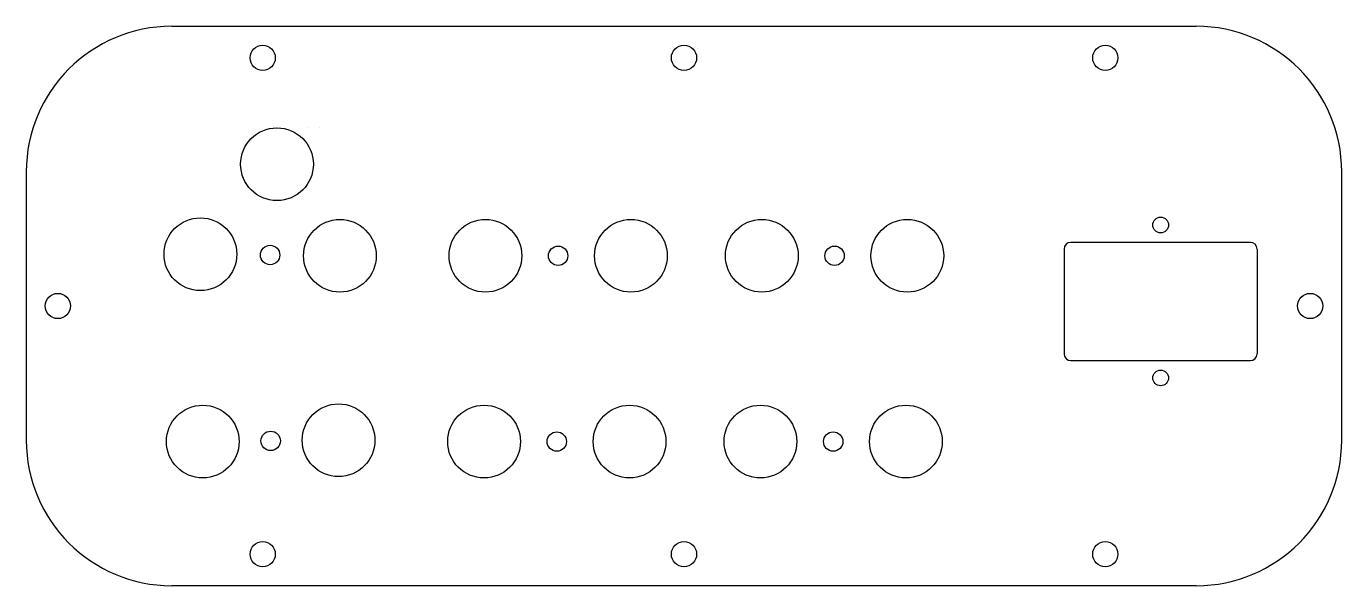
# Model space of a CAD drawing. Extents: x -1.1 to 12.5, y -1.6 to 4.1.
import ezdxf

# ---------------------------------------------------------------- set-up
doc = ezdxf.new("R2010")
doc.units = 0

msp = doc.modelspace()

# ---------------------------------------------------------------- linework, layer by layer
for p, q in [((0.41789, 4.13645), (10.98039, 4.13645)), ((1.8124, 3.08833), (1.8124, 3.08833)), ((1.9374, 3.08833), (1.9374, 3.08833)), ((-1.08211, 2.63645), (-1.08211, -0.13355)), ((12.48039, -0.13355), (12.48039, 2.63645)), ((11.53842, 1.90806), (9.68842, 1.90806)), ((9.61842, 1.83806), (9.61842, 0.75806)), ((11.60842, 1.83806), (11.60842, 0.75806)), ((9.68842, 0.68806), (11.53842, 0.68806)), ((10.98039, -1.63355), (0.41789, -1.63355))]:
    msp.add_line(p, q)
for centre, radius in [((1.35539, 3.81145), 0.13), ((5.69914, 3.81145), 0.13), ((10.04289, 3.81145), 0.13), ((1.5024, 2.71333), 0.375), ((0.7126, 1.78553), 0.375), ((2.1515, 1.76923), 0.375), ((3.6515, 1.76923), 0.375), ((5.1515, 1.76923), 0.375), ((6.5015, 1.76923), 0.375), ((8.0015, 1.76923), 0.375), ((10.61342, 2.08656), 0.08125), ((1.43205, 1.77738), 0.1), ((4.4015, 1.76923), 0.1), ((7.2515, 1.76923), 0.1), ((-0.75711, 1.25145), 0.13), ((12.15539, 1.25145), 0.13), ((10.61342, 0.50956), 0.08125), ((0.7374, -0.14696), 0.375), ((2.1374, -0.13318), 0.375), ((3.6374, -0.14696), 0.375), ((5.1374, -0.14696), 0.375), ((6.4874, -0.14696), 0.375), ((7.9874, -0.14696), 0.375), ((1.4374, -0.14007), 0.1), ((4.3874, -0.14696), 0.1), ((7.2374, -0.14696), 0.1), ((1.35539, -1.30855), 0.13), ((5.69914, -1.30855), 0.13), ((10.04289, -1.30855), 0.13)]:
    msp.add_circle(centre, radius)
for centre, radius, start, end in [((0.41789, 2.63645), 1.5, 90, 180), ((10.98039, 2.63645), 1.5, 0, 90), ((9.68842, 1.83806), 0.07, 90, 180), ((11.53842, 1.83806), 0.07, 0, 90), ((9.68842, 0.75806), 0.07, 180, 270), ((11.53842, 0.75806), 0.07, 270, 360), ((0.41789, -0.13355), 1.5, 180, 270), ((10.98039, -0.13355), 1.5, 270, 0)]:
    msp.add_arc(centre, radius, start, end)

doc.saveas('drawing.dxf')
